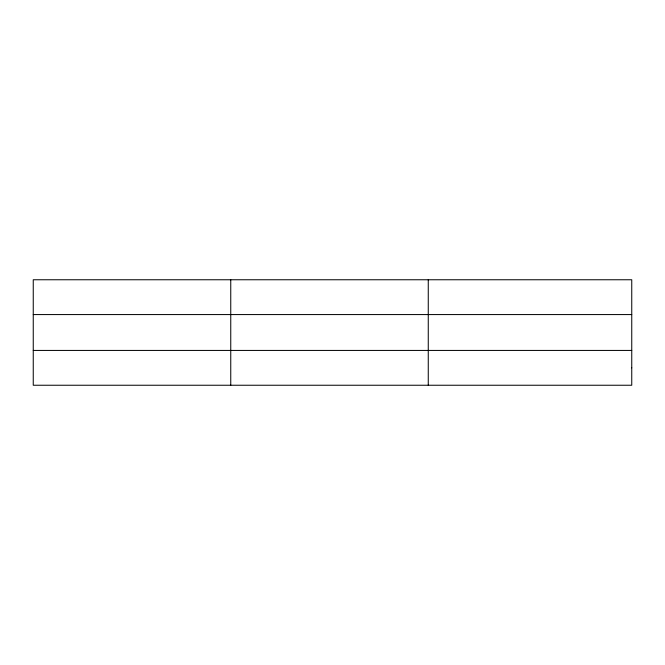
<?xml version="1.0" encoding="UTF-8"?>
<svg xmlns="http://www.w3.org/2000/svg" width="665" height="665" viewBox="0 0 665 665"><rect width="100%" height="100%" fill="white"/><g stroke="black" fill="none" stroke-linecap="round" stroke-linejoin="round"><path stroke-width="1" d="M230.755 385.243L230.755 279.757M428.26 385.243L428.26 279.757M33.25 314.57L631.75 314.57M33.25 350.43L631.75 350.43M631.75 367.836L631.75 385.243L33.25 385.243L33.25 279.757L631.75 279.757L631.75 367.836"/></g></svg>
